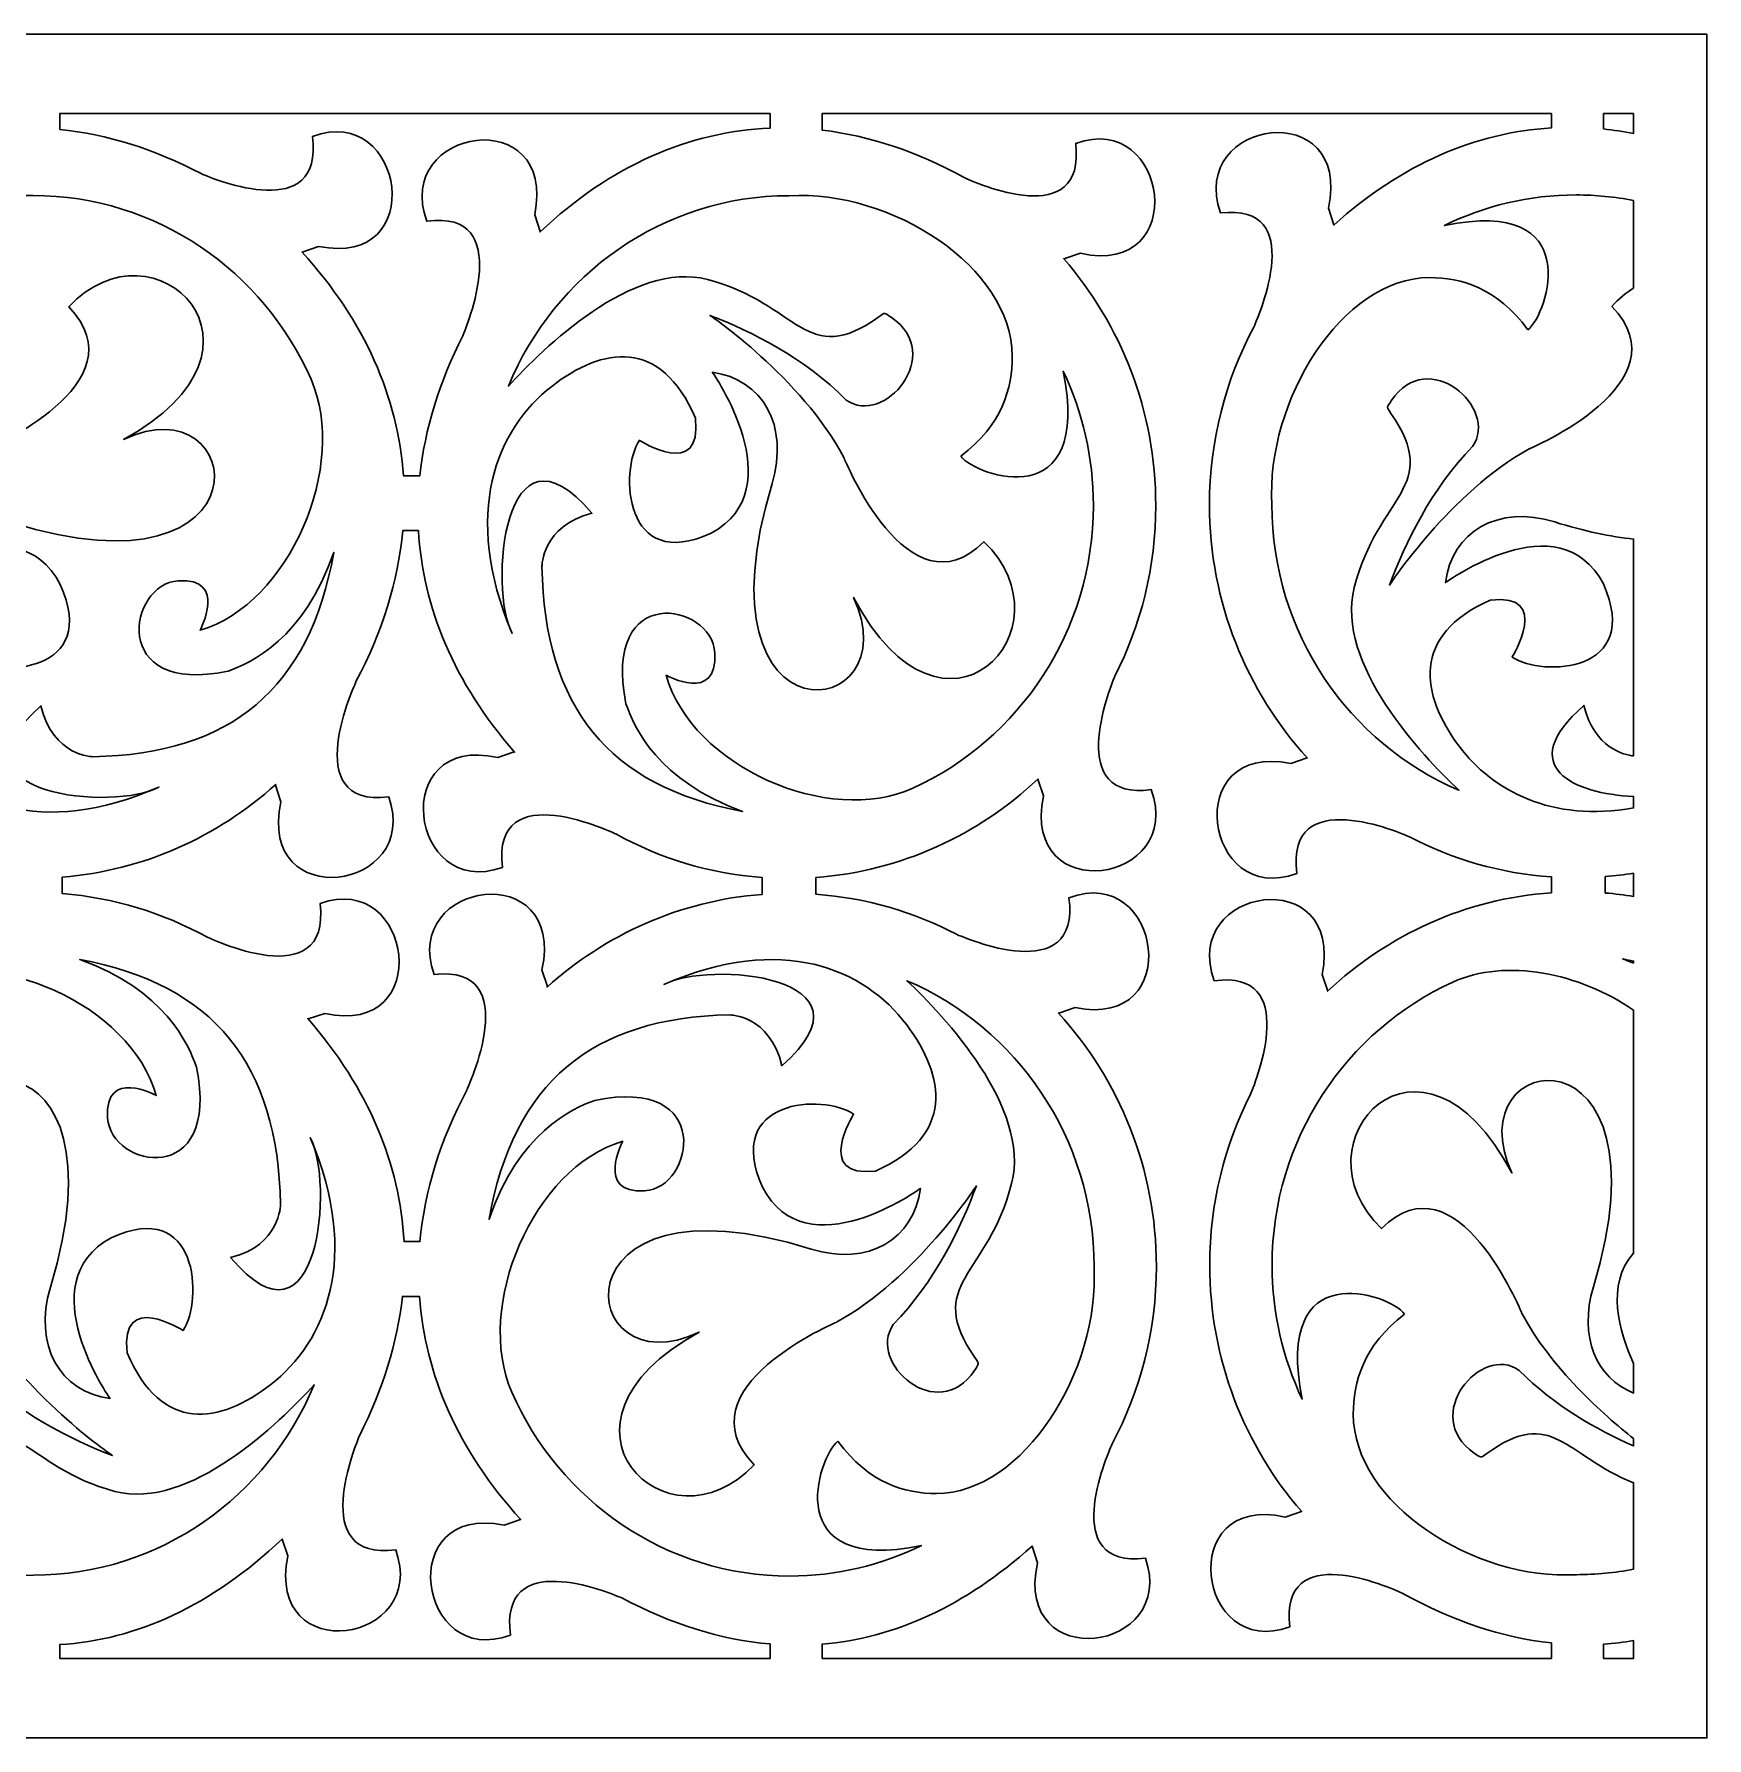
# Model space of a CAD drawing. Header units: centimetres. Extents: x -27 to -15.8, y -9 to -2.4.
# Drawn here: x -22.27 to -15.84, y -9 to -2.45 of the extents above; entities that cross this region are included whole.
import ezdxf

# ---------------------------------------------------------------- set-up
doc = ezdxf.new("R2010")
doc.units = ezdxf.units.CM
doc.header["$MEASUREMENT"] = 0
doc.layers.add('layer 1', color=7, linetype='Continuous')

msp = doc.modelspace()

# ---------------------------------------------------------------- linework, layer by layer
at = {"layer": 'layer 1', "color": 250, "lineweight": 30}
for points, knots in [([(-15.8358, -2.44896), (-15.8358, -2.44896), (-15.8358, -9.00022), (-15.8358, -9.00022), (-15.8358, -9.00022), (-15.8358, -9.00022), (-26.99914, -9.00022), (-26.99914, -9.00022), (-26.99914, -9.00022), (-26.99914, -9.00022), (-26.99914, -2.44896), (-26.99914, -2.44896), (-26.99914, -2.44896), (-26.99914, -2.44896), (-15.8358, -2.44896), (-15.8358, -2.44896)], [0, 0, 0, 0, 0.2, 0.2, 0.2, 0.2, 0.4, 0.4, 0.4, 0.4, 0.6, 0.6, 0.6, 0.6, 1, 1, 1, 1]), ([(-19.23759, -8.69461), (-19.23759, -8.69461), (-16.43364, -8.69461), (-16.43364, -8.69461), (-16.43364, -8.69461), (-16.43364, -8.69461), (-16.43364, -8.63482), (-16.43364, -8.63482), (-16.43364, -8.63482), (-16.62401, -8.6146), (-16.81622, -8.54945), (-17.00804, -8.44333), (-17.00804, -8.44333), (-17.05574, -8.42117), (-17.47957, -8.23331), (-17.43959, -8.57355), (-17.43959, -8.57355), (-17.79692, -8.70286), (-17.88305, -8.05654), (-17.4576, -8.15104), (-17.4576, -8.15104), (-17.4576, -8.15104), (-17.39446, -8.1299), (-17.39446, -8.1299), (-17.39446, -8.1299), (-17.39446, -8.1299), (-17.39392, -8.13023), (-17.39392, -8.13023), (-17.39392, -8.13023), (-17.61372, -7.87708), (-17.74744, -7.54487), (-17.74744, -7.18183), (-17.74744, -7.18183), (-17.74742, -6.94517), (-17.69064, -6.72169), (-17.59019, -6.52458), (-17.59019, -6.52458), (-17.56659, -6.46794), (-17.40024, -6.04426), (-17.73031, -6.08892), (-17.73031, -6.08892), (-17.86206, -5.727), (-17.22822, -5.63078), (-17.31542, -6.06499), (-17.31542, -6.06499), (-17.31542, -6.06499), (-17.29382, -6.12895), (-17.29382, -6.12895), (-17.29382, -6.12895), (-17.29382, -6.12895), (-17.29407, -6.1294), (-17.29407, -6.1294), (-17.29407, -6.1294), (-17.06448, -5.91309), (-16.76442, -5.77323), (-16.43369, -5.75042), (-16.43369, -5.75042), (-16.43369, -5.75042), (-16.43369, -5.68975), (-16.43369, -5.68975), (-16.43369, -5.68975), (-16.62907, -5.67641), (-16.8137, -5.62218), (-16.97949, -5.53552), (-16.97949, -5.53552), (-17.00739, -5.52308), (-17.45794, -5.32729), (-17.41235, -5.67606), (-17.41235, -5.67606), (-17.76793, -5.81015), (-17.86252, -5.16505), (-17.4359, -5.25378), (-17.4359, -5.25378), (-17.4359, -5.25378), (-17.37298, -5.23183), (-17.37298, -5.23183), (-17.37298, -5.23183), (-17.37298, -5.23183), (-17.37183, -5.23251), (-17.37183, -5.23251), (-17.37183, -5.23251), (-17.60529, -4.97634), (-17.74841, -4.63378), (-17.74841, -4.25827), (-17.74841, -4.25827), (-17.74841, -4.01163), (-17.68664, -3.77913), (-17.57819, -3.57604), (-17.57819, -3.57604), (-17.5564, -3.52749), (-17.37183, -3.09616), (-17.70615, -3.13685), (-17.70615, -3.13685), (-17.83319, -2.77317), (-17.19814, -2.68551), (-17.29098, -3.11851), (-17.29098, -3.11851), (-17.29098, -3.11851), (-17.27022, -3.18275), (-17.27022, -3.18275), (-17.27022, -3.18275), (-17.27022, -3.18275), (-17.27054, -3.1833), (-17.27054, -3.1833), (-17.27054, -3.1833), (-17.00919, -2.94827), (-16.72435, -2.82692), (-16.43364, -2.80959), (-16.43364, -2.80959), (-16.43364, -2.80959), (-16.43364, -2.75457), (-16.43364, -2.75457), (-16.43364, -2.75457), (-16.43364, -2.75457), (-19.23759, -2.75457), (-19.23759, -2.75457), (-19.23759, -2.75457), (-19.23759, -2.75457), (-19.23759, -2.8183), (-19.23759, -2.8183), (-19.23759, -2.8183), (-19.05515, -2.83999), (-18.87241, -2.90111), (-18.69439, -2.99958), (-18.69439, -2.99958), (-18.64669, -3.02175), (-18.22287, -3.2096), (-18.26284, -2.86935), (-18.26284, -2.86935), (-17.90551, -2.74006), (-17.81939, -3.38638), (-18.24484, -3.29188), (-18.24484, -3.29188), (-18.24484, -3.29188), (-18.30796, -3.31302), (-18.30796, -3.31302), (-18.30796, -3.31302), (-18.30796, -3.31302), (-18.3085, -3.31269), (-18.3085, -3.31269), (-18.3085, -3.31269), (-18.0887, -3.56584), (-17.95499, -3.89804), (-17.95499, -4.26109), (-17.95499, -4.26109), (-17.95499, -4.49775), (-18.01181, -4.72123), (-18.11223, -4.91834), (-18.11223, -4.91834), (-18.13584, -4.97499), (-18.30219, -5.39866), (-17.97213, -5.35399), (-17.97213, -5.35399), (-17.84037, -5.71592), (-18.47423, -5.81213), (-18.387, -5.37793), (-18.387, -5.37793), (-18.387, -5.37793), (-18.40861, -5.31396), (-18.40861, -5.31396), (-18.40861, -5.31396), (-18.40861, -5.31396), (-18.40836, -5.31351), (-18.40836, -5.31351), (-18.40836, -5.31351), (-18.63627, -5.52825), (-18.93363, -5.66765), (-19.2615, -5.692), (-19.2615, -5.692), (-19.2615, -5.692), (-19.26152, -5.75627), (-19.26152, -5.75627), (-19.26152, -5.75627), (-19.06828, -5.7703), (-18.88567, -5.8243), (-18.7215, -5.91009), (-18.7215, -5.91009), (-18.69361, -5.92255), (-18.24307, -6.11833), (-18.28866, -5.76955), (-18.28866, -5.76955), (-17.93306, -5.63547), (-17.83847, -6.28055), (-18.26509, -6.19184), (-18.26509, -6.19184), (-18.26509, -6.19184), (-18.32803, -6.21379), (-18.32803, -6.21379), (-18.32803, -6.21379), (-18.32803, -6.21379), (-18.32918, -6.21311), (-18.32918, -6.21311), (-18.32918, -6.21311), (-18.09572, -6.46927), (-17.9526, -6.81184), (-17.9526, -7.18734), (-17.9526, -7.18734), (-17.9526, -7.43398), (-18.01436, -7.66649), (-18.12281, -7.86957), (-18.12281, -7.86957), (-18.14458, -7.91813), (-18.32918, -8.34946), (-17.99486, -8.30877), (-17.99486, -8.30877), (-17.8678, -8.67245), (-18.50287, -8.76009), (-18.41002, -8.32711), (-18.41002, -8.32711), (-18.41002, -8.32711), (-18.43078, -8.26286), (-18.43078, -8.26286), (-18.43078, -8.26286), (-18.43078, -8.26286), (-18.43045, -8.26231), (-18.43045, -8.26231), (-18.43045, -8.26231), (-18.68921, -8.49501), (-18.96055, -8.61675), (-19.23759, -8.63955), (-19.23759, -8.63955), (-19.23759, -8.63955), (-19.23759, -8.69461), (-19.23759, -8.69461)], [0, 0, 0, 0, 0.0175439, 0.0175439, 0.0175439, 0.0175439, 0.0350877, 0.0350877, 0.0350877, 0.0350877, 0.0526316, 0.0526316, 0.0526316, 0.0526316, 0.0701754, 0.0701754, 0.0701754, 0.0701754, 0.0877193, 0.0877193, 0.0877193, 0.0877193, 0.1052632, 0.1052632, 0.1052632, 0.1052632, 0.122807, 0.122807, 0.122807, 0.122807, 0.1403509, 0.1403509, 0.1403509, 0.1403509, 0.1578947, 0.1578947, 0.1578947, 0.1578947, 0.1754386, 0.1754386, 0.1754386, 0.1754386, 0.1929825, 0.1929825, 0.1929825, 0.1929825, 0.2105263, 0.2105263, 0.2105263, 0.2105263, 0.2280702, 0.2280702, 0.2280702, 0.2280702, 0.245614, 0.245614, 0.245614, 0.245614, 0.2631579, 0.2631579, 0.2631579, 0.2631579, 0.2807018, 0.2807018, 0.2807018, 0.2807018, 0.2982456, 0.2982456, 0.2982456, 0.2982456, 0.3157895, 0.3157895, 0.3157895, 0.3157895, 0.3333333, 0.3333333, 0.3333333, 0.3333333, 0.3508772, 0.3508772, 0.3508772, 0.3508772, 0.3684211, 0.3684211, 0.3684211, 0.3684211, 0.3859649, 0.3859649, 0.3859649, 0.3859649, 0.4035088, 0.4035088, 0.4035088, 0.4035088, 0.4210526, 0.4210526, 0.4210526, 0.4210526, 0.4385965, 0.4385965, 0.4385965, 0.4385965, 0.4561404, 0.4561404, 0.4561404, 0.4561404, 0.4736842, 0.4736842, 0.4736842, 0.4736842, 0.4912281, 0.4912281, 0.4912281, 0.4912281, 0.5087719, 0.5087719, 0.5087719, 0.5087719, 0.5263158, 0.5263158, 0.5263158, 0.5263158, 0.5438596, 0.5438596, 0.5438596, 0.5438596, 0.5614035, 0.5614035, 0.5614035, 0.5614035, 0.5789474, 0.5789474, 0.5789474, 0.5789474, 0.5964912, 0.5964912, 0.5964912, 0.5964912, 0.6140351, 0.6140351, 0.6140351, 0.6140351, 0.6315789, 0.6315789, 0.6315789, 0.6315789, 0.6491228, 0.6491228, 0.6491228, 0.6491228, 0.6666667, 0.6666667, 0.6666667, 0.6666667, 0.6842105, 0.6842105, 0.6842105, 0.6842105, 0.7017544, 0.7017544, 0.7017544, 0.7017544, 0.7192982, 0.7192982, 0.7192982, 0.7192982, 0.7368421, 0.7368421, 0.7368421, 0.7368421, 0.754386, 0.754386, 0.754386, 0.754386, 0.7719298, 0.7719298, 0.7719298, 0.7719298, 0.7894737, 0.7894737, 0.7894737, 0.7894737, 0.8070175, 0.8070175, 0.8070175, 0.8070175, 0.8245614, 0.8245614, 0.8245614, 0.8245614, 0.8421053, 0.8421053, 0.8421053, 0.8421053, 0.8596491, 0.8596491, 0.8596491, 0.8596491, 0.877193, 0.877193, 0.877193, 0.877193, 0.8947368, 0.8947368, 0.8947368, 0.8947368, 0.9122807, 0.9122807, 0.9122807, 0.9122807, 0.9298246, 0.9298246, 0.9298246, 0.9298246, 0.9473684, 0.9473684, 0.9473684, 0.9473684, 0.9649123, 0.9649123, 0.9649123, 0.9649123, 1, 1, 1, 1]), ([(-19.43803, -2.75457), (-19.43803, -2.75457), (-22.16891, -2.75457), (-22.16891, -2.75457), (-22.16891, -2.75457), (-22.16891, -2.75457), (-22.16891, -2.81569), (-22.16891, -2.81569), (-22.16891, -2.81569), (-21.98714, -2.83378), (-21.80465, -2.89115), (-21.62566, -2.98563), (-21.62566, -2.98563), (-21.57, -3.00963), (-21.1537, -3.17895), (-21.1976, -2.84303), (-21.1976, -2.84303), (-20.84198, -2.70891), (-20.74744, -3.35403), (-21.17407, -3.26526), (-21.17407, -3.26526), (-21.17407, -3.26526), (-21.23693, -3.28726), (-21.23693, -3.28726), (-21.23693, -3.28726), (-21.23693, -3.28726), (-21.23737, -3.287), (-21.23737, -3.287), (-21.23737, -3.287), (-20.99514, -3.55329), (-20.86848, -3.84696), (-20.84756, -4.14727), (-20.84756, -4.14727), (-20.84756, -4.14727), (-20.78444, -4.14727), (-20.78444, -4.14727), (-20.78444, -4.14727), (-20.76539, -3.96766), (-20.70964, -3.78713), (-20.61972, -3.60889), (-20.61972, -3.60889), (-20.60748, -3.58049), (-20.4151, -3.12196), (-20.7578, -3.16836), (-20.7578, -3.16836), (-20.88954, -2.80645), (-20.2557, -2.7102), (-20.34288, -3.14439), (-20.34288, -3.14439), (-20.34288, -3.14439), (-20.3213, -3.20842), (-20.3213, -3.20842), (-20.3213, -3.20842), (-20.3213, -3.20842), (-20.32197, -3.2096), (-20.32197, -3.2096), (-20.32197, -3.2096), (-20.05003, -2.95288), (-19.74714, -2.8234), (-19.43803, -2.81053), (-19.43803, -2.81053), (-19.43803, -2.81053), (-19.43803, -2.75457), (-19.43803, -2.75457)], [0, 0, 0, 0, 0.0588235, 0.0588235, 0.0588235, 0.0588235, 0.1176471, 0.1176471, 0.1176471, 0.1176471, 0.1764706, 0.1764706, 0.1764706, 0.1764706, 0.2352941, 0.2352941, 0.2352941, 0.2352941, 0.2941176, 0.2941176, 0.2941176, 0.2941176, 0.3529412, 0.3529412, 0.3529412, 0.3529412, 0.4117647, 0.4117647, 0.4117647, 0.4117647, 0.4705882, 0.4705882, 0.4705882, 0.4705882, 0.5294118, 0.5294118, 0.5294118, 0.5294118, 0.5882353, 0.5882353, 0.5882353, 0.5882353, 0.6470588, 0.6470588, 0.6470588, 0.6470588, 0.7058824, 0.7058824, 0.7058824, 0.7058824, 0.7647059, 0.7647059, 0.7647059, 0.7647059, 0.8235294, 0.8235294, 0.8235294, 0.8235294, 0.8823529, 0.8823529, 0.8823529, 0.8823529, 1, 1, 1, 1]), ([(-16.11759, -2.75457), (-16.11759, -2.75457), (-16.23318, -2.75457), (-16.23318, -2.75457), (-16.23318, -2.75457), (-16.23318, -2.75457), (-16.23318, -2.81392), (-16.23318, -2.81392), (-16.23318, -2.81392), (-16.19467, -2.81784), (-16.15613, -2.82354), (-16.11759, -2.83097), (-16.11759, -2.83097), (-16.11759, -2.83097), (-16.11759, -2.75457), (-16.11759, -2.75457)], [0, 0, 0, 0, 0.2, 0.2, 0.2, 0.2, 0.4, 0.4, 0.4, 0.4, 0.6, 0.6, 0.6, 0.6, 1, 1, 1, 1]), ([(-22.45679, -3.58821), (-22.37815, -3.52502), (-22.23309, -3.07447), (-22.77785, -3.18731), (-22.77785, -3.18731), (-22.62449, -3.11189), (-22.45269, -3.06963), (-22.27145, -3.06963), (-22.27145, -3.06963), (-21.79619, -3.06963), (-21.38563, -3.36062), (-21.20282, -3.77643), (-21.20282, -3.77643), (-21.05822, -4.10564), (-21.28453, -4.64004), (-21.62949, -4.74143), (-21.62949, -4.74143), (-21.62949, -4.74143), (-21.52204, -4.53892), (-21.71362, -4.55086), (-21.71362, -4.55086), (-21.90517, -4.56279), (-21.98147, -4.99471), (-21.52202, -4.89866), (-21.52202, -4.89866), (-21.4343, -4.86731), (-21.23038, -4.77487), (-21.11527, -4.44201), (-21.11527, -4.44201), (-21.20823, -4.96632), (-21.51147, -5.21821), (-22.04067, -5.22739), (-22.04067, -5.22739), (-22.04067, -5.22739), (-22.19487, -5.22737), (-22.24159, -5.03205), (-22.24159, -5.03205), (-22.63809, -5.38046), (-21.95258, -5.43655), (-21.78801, -5.34416), (-21.78801, -5.34416), (-22.24142, -5.54291), (-22.55927, -5.40481), (-22.72114, -5.18912), (-22.72114, -5.18912), (-22.87004, -4.99069), (-22.90687, -4.76293), (-22.60135, -4.62711), (-22.60135, -4.62711), (-22.36304, -4.59853), (-22.51727, -4.84625), (-22.51727, -4.84625), (-22.51727, -4.84625), (-22.40051, -4.92491), (-22.01425, -4.90585), (-22.16682, -4.56517), (-22.16682, -4.56517), (-22.33505, -4.24121), (-22.77422, -4.56039), (-22.77422, -4.56039), (-22.77422, -4.56039), (-22.7485, -4.3646), (-22.57354, -4.25912), (-22.35373, -4.32697), (-22.35373, -4.32697), (-21.3438, -4.64381), (-21.44645, -3.77982), (-21.92385, -4.00777), (-21.92385, -4.00777), (-21.27484, -3.65453), (-21.80714, -3.14304), (-22.13411, -3.49803), (-22.13411, -3.49803), (-21.84911, -3.79341), (-22.45185, -4.04589), (-22.45185, -4.04589), (-22.45185, -4.04589), (-22.75556, -4.21263), (-22.9892, -4.56993), (-22.9892, -4.56993), (-22.9892, -4.56993), (-22.92867, -4.40755), (-22.82909, -4.201), (-22.66948, -4.03666), (-22.66948, -4.03666), (-22.56702, -3.89014), (-22.8412, -3.64756), (-22.98207, -3.86072), (-22.98207, -3.86072), (-23.00035, -3.88837), (-23.00143, -3.8837), (-22.98353, -3.90967), (-22.98353, -3.90967), (-22.78621, -4.19465), (-23.03344, -4.22124), (-23.12467, -4.57947), (-23.12467, -4.57947), (-23.19891, -4.87087), (-22.86326, -5.22533), (-22.72211, -5.3588), (-22.72211, -5.3588), (-23.14387, -5.17857), (-23.44139, -4.7537), (-23.44139, -4.26033), (-23.44139, -4.26033), (-23.46421, -3.86154), (-23.17176, -3.3879), (-22.83533, -3.38721), (-22.83533, -3.38721), (-22.71369, -3.38697), (-22.57714, -3.42573), (-22.45679, -3.58821)], [0, 0, 0, 0, 0.0344828, 0.0344828, 0.0344828, 0.0344828, 0.0689655, 0.0689655, 0.0689655, 0.0689655, 0.1034483, 0.1034483, 0.1034483, 0.1034483, 0.137931, 0.137931, 0.137931, 0.137931, 0.1724138, 0.1724138, 0.1724138, 0.1724138, 0.2068966, 0.2068966, 0.2068966, 0.2068966, 0.2413793, 0.2413793, 0.2413793, 0.2413793, 0.2758621, 0.2758621, 0.2758621, 0.2758621, 0.3103448, 0.3103448, 0.3103448, 0.3103448, 0.3448276, 0.3448276, 0.3448276, 0.3448276, 0.3793103, 0.3793103, 0.3793103, 0.3793103, 0.4137931, 0.4137931, 0.4137931, 0.4137931, 0.4482759, 0.4482759, 0.4482759, 0.4482759, 0.4827586, 0.4827586, 0.4827586, 0.4827586, 0.5172414, 0.5172414, 0.5172414, 0.5172414, 0.5517241, 0.5517241, 0.5517241, 0.5517241, 0.5862069, 0.5862069, 0.5862069, 0.5862069, 0.6206897, 0.6206897, 0.6206897, 0.6206897, 0.6551724, 0.6551724, 0.6551724, 0.6551724, 0.6896552, 0.6896552, 0.6896552, 0.6896552, 0.7241379, 0.7241379, 0.7241379, 0.7241379, 0.7586207, 0.7586207, 0.7586207, 0.7586207, 0.7931034, 0.7931034, 0.7931034, 0.7931034, 0.8275862, 0.8275862, 0.8275862, 0.8275862, 0.862069, 0.862069, 0.862069, 0.862069, 0.8965517, 0.8965517, 0.8965517, 0.8965517, 0.9310345, 0.9310345, 0.9310345, 0.9310345, 1, 1, 1, 1]), ([(-18.70434, -4.07245), (-18.64223, -4.15248), (-18.19955, -4.30013), (-18.3104, -3.74569), (-18.3104, -3.74569), (-18.23631, -3.90179), (-18.19478, -4.07663), (-18.19478, -4.26109), (-18.19478, -4.26109), (-18.19478, -4.74476), (-18.48068, -5.16263), (-18.88927, -5.34868), (-18.88927, -5.34868), (-19.21274, -5.49584), (-19.73783, -5.26551), (-19.83744, -4.91443), (-19.83744, -4.91443), (-19.83744, -4.91443), (-19.63846, -5.02379), (-19.65019, -4.82882), (-19.65019, -4.82882), (-19.66192, -4.63385), (-20.0863, -4.55621), (-19.99192, -5.02382), (-19.99192, -5.02382), (-19.96113, -5.11309), (-19.87029, -5.32063), (-19.54325, -5.43777), (-19.54325, -5.43777), (-20.05841, -5.34316), (-20.30591, -5.03456), (-20.31492, -4.49596), (-20.31492, -4.49596), (-20.31492, -4.49596), (-20.3149, -4.33903), (-20.123, -4.29146), (-20.123, -4.29146), (-20.46532, -3.88795), (-20.52045, -4.58562), (-20.42967, -4.7531), (-20.42967, -4.7531), (-20.62495, -4.29165), (-20.48924, -3.96815), (-20.27732, -3.80341), (-20.27732, -3.80341), (-20.08236, -3.65188), (-19.85857, -3.61439), (-19.7251, -3.92532), (-19.7251, -3.92532), (-19.69702, -4.16787), (-19.94045, -4.01091), (-19.94045, -4.01091), (-19.94045, -4.01091), (-20.01772, -4.12973), (-19.999, -4.52284), (-19.66424, -4.36757), (-19.66424, -4.36757), (-19.34593, -4.19636), (-19.65954, -3.74939), (-19.65954, -3.74939), (-19.65954, -3.74939), (-19.4672, -3.77557), (-19.36354, -3.95362), (-19.4302, -4.17735), (-19.4302, -4.17735), (-19.74153, -5.20519), (-18.8926, -5.10073), (-19.11656, -4.61485), (-19.11656, -4.61485), (-18.76948, -5.27537), (-18.26691, -4.73365), (-18.61572, -4.40085), (-18.61572, -4.40085), (-18.90595, -4.69091), (-19.15403, -4.07748), (-19.15403, -4.07748), (-19.15403, -4.07748), (-19.31786, -3.76839), (-19.66893, -3.53059), (-19.66893, -3.53059), (-19.66893, -3.53059), (-19.50939, -3.59221), (-19.30642, -3.69354), (-19.14495, -3.856), (-19.14495, -3.856), (-19.00099, -3.96026), (-18.76265, -3.68123), (-18.97208, -3.53786), (-18.97208, -3.53786), (-18.99926, -3.51924), (-18.99467, -3.51816), (-19.02018, -3.53638), (-19.02018, -3.53638), (-19.3002, -3.73719), (-19.32632, -3.48558), (-19.6783, -3.39272), (-19.6783, -3.39272), (-19.96462, -3.31716), (-20.3129, -3.65877), (-20.44406, -3.80243), (-20.44406, -3.80243), (-20.26697, -3.37318), (-19.8495, -3.07039), (-19.36472, -3.07039), (-19.36472, -3.07039), (-18.97288, -3.04715), (-18.50751, -3.34481), (-18.50684, -3.6872), (-18.50684, -3.6872), (-18.50659, -3.811), (-18.54468, -3.94998), (-18.70434, -4.07245)], [0, 0, 0, 0, 0.0344828, 0.0344828, 0.0344828, 0.0344828, 0.0689655, 0.0689655, 0.0689655, 0.0689655, 0.1034483, 0.1034483, 0.1034483, 0.1034483, 0.137931, 0.137931, 0.137931, 0.137931, 0.1724138, 0.1724138, 0.1724138, 0.1724138, 0.2068966, 0.2068966, 0.2068966, 0.2068966, 0.2413793, 0.2413793, 0.2413793, 0.2413793, 0.2758621, 0.2758621, 0.2758621, 0.2758621, 0.3103448, 0.3103448, 0.3103448, 0.3103448, 0.3448276, 0.3448276, 0.3448276, 0.3448276, 0.3793103, 0.3793103, 0.3793103, 0.3793103, 0.4137931, 0.4137931, 0.4137931, 0.4137931, 0.4482759, 0.4482759, 0.4482759, 0.4482759, 0.4827586, 0.4827586, 0.4827586, 0.4827586, 0.5172414, 0.5172414, 0.5172414, 0.5172414, 0.5517241, 0.5517241, 0.5517241, 0.5517241, 0.5862069, 0.5862069, 0.5862069, 0.5862069, 0.6206897, 0.6206897, 0.6206897, 0.6206897, 0.6551724, 0.6551724, 0.6551724, 0.6551724, 0.6896552, 0.6896552, 0.6896552, 0.6896552, 0.7241379, 0.7241379, 0.7241379, 0.7241379, 0.7586207, 0.7586207, 0.7586207, 0.7586207, 0.7931034, 0.7931034, 0.7931034, 0.7931034, 0.8275862, 0.8275862, 0.8275862, 0.8275862, 0.862069, 0.862069, 0.862069, 0.862069, 0.8965517, 0.8965517, 0.8965517, 0.8965517, 0.9310345, 0.9310345, 0.9310345, 0.9310345, 1, 1, 1, 1]), ([(-16.52403, -3.58617), (-16.44537, -3.52296), (-16.30031, -3.07241), (-16.84509, -3.18523), (-16.84509, -3.18523), (-16.69171, -3.10983), (-16.51992, -3.06756), (-16.33869, -3.06756), (-16.33869, -3.06756), (-16.26313, -3.06756), (-16.18922, -3.07495), (-16.11759, -3.08899), (-16.11759, -3.08899), (-16.11759, -3.08899), (-16.11759, -3.42571), (-16.11759, -3.42571), (-16.11759, -3.42571), (-16.14637, -3.44373), (-16.17455, -3.46689), (-16.20134, -3.49598), (-16.20134, -3.49598), (-15.91633, -3.79136), (-16.51907, -4.04383), (-16.51907, -4.04383), (-16.51907, -4.04383), (-16.8228, -4.21059), (-17.05642, -4.56787), (-17.05642, -4.56787), (-17.05642, -4.56787), (-16.9959, -4.40551), (-16.89631, -4.19892), (-16.73671, -4.0346), (-16.73671, -4.0346), (-16.63425, -3.88808), (-16.90843, -3.6455), (-17.0493, -3.85867), (-17.0493, -3.85867), (-17.06758, -3.88631), (-17.06865, -3.88163), (-17.05076, -3.90762), (-17.05076, -3.90762), (-16.85344, -4.1926), (-17.10066, -4.21918), (-17.1919, -4.57741), (-17.1919, -4.57741), (-17.26613, -4.86881), (-16.93048, -5.22328), (-16.78934, -5.35675), (-16.78934, -5.35675), (-17.21109, -5.17651), (-17.50862, -4.75165), (-17.50862, -4.25827), (-17.50862, -4.25827), (-17.53146, -3.85946), (-17.23898, -3.38585), (-16.90257, -3.38516), (-16.90257, -3.38516), (-16.78092, -3.38491), (-16.64436, -3.42368), (-16.52403, -3.58617)], [0, 0, 0, 0, 0.0625, 0.0625, 0.0625, 0.0625, 0.125, 0.125, 0.125, 0.125, 0.1875, 0.1875, 0.1875, 0.1875, 0.25, 0.25, 0.25, 0.25, 0.3125, 0.3125, 0.3125, 0.3125, 0.375, 0.375, 0.375, 0.375, 0.4375, 0.4375, 0.4375, 0.4375, 0.5, 0.5, 0.5, 0.5, 0.5625, 0.5625, 0.5625, 0.5625, 0.625, 0.625, 0.625, 0.625, 0.6875, 0.6875, 0.6875, 0.6875, 0.75, 0.75, 0.75, 0.75, 0.8125, 0.8125, 0.8125, 0.8125, 0.875, 0.875, 0.875, 0.875, 1, 1, 1, 1]), ([(-16.11759, -5.22463), (-16.15207, -5.22084), (-16.26916, -5.19578), (-16.30884, -5.02999), (-16.30884, -5.02999), (-16.57969, -5.26801), (-16.3456, -5.36957), (-16.11759, -5.3806), (-16.11759, -5.3806), (-16.11759, -5.3806), (-16.11759, -5.42421), (-16.11759, -5.42421), (-16.11759, -5.42421), (-16.43277, -5.48073), (-16.6598, -5.35837), (-16.78836, -5.18704), (-16.78836, -5.18704), (-16.93727, -4.98863), (-16.97409, -4.76087), (-16.66858, -4.62504), (-16.66858, -4.62504), (-16.43026, -4.59645), (-16.58449, -4.84421), (-16.58449, -4.84421), (-16.58449, -4.84421), (-16.46774, -4.92285), (-16.08148, -4.90381), (-16.23406, -4.56309), (-16.23406, -4.56309), (-16.40229, -4.23913), (-16.84144, -4.55831), (-16.84144, -4.55831), (-16.84144, -4.55831), (-16.81573, -4.36256), (-16.64078, -4.25707), (-16.42096, -4.32492), (-16.42096, -4.32492), (-16.30564, -4.36109), (-16.20499, -4.38173), (-16.11759, -4.3905), (-16.11759, -4.3905), (-16.11759, -4.3905), (-16.11759, -5.22463), (-16.11759, -5.22463)], [0, 0, 0, 0, 0.0833333, 0.0833333, 0.0833333, 0.0833333, 0.1666667, 0.1666667, 0.1666667, 0.1666667, 0.25, 0.25, 0.25, 0.25, 0.3333333, 0.3333333, 0.3333333, 0.3333333, 0.4166667, 0.4166667, 0.4166667, 0.4166667, 0.5, 0.5, 0.5, 0.5, 0.5833333, 0.5833333, 0.5833333, 0.5833333, 0.6666667, 0.6666667, 0.6666667, 0.6666667, 0.75, 0.75, 0.75, 0.75, 0.8333333, 0.8333333, 0.8333333, 0.8333333, 1, 1, 1, 1]), ([(-19.46876, -5.7567), (-19.46876, -5.7567), (-19.46876, -5.69195), (-19.46876, -5.69195), (-19.46876, -5.69195), (-19.67095, -5.67679), (-19.86148, -5.6179), (-20.03129, -5.52453), (-20.03129, -5.52453), (-20.03129, -5.52453), (-20.03107, -5.5249), (-20.03107, -5.5249), (-20.03107, -5.5249), (-20.03107, -5.5249), (-20.50942, -5.29251), (-20.46707, -5.65295), (-20.46707, -5.65295), (-20.82437, -5.78229), (-20.91053, -5.13597), (-20.48506, -5.23045), (-20.48506, -5.23045), (-20.48506, -5.23045), (-20.42194, -5.20932), (-20.42194, -5.20932), (-20.42194, -5.20932), (-20.42194, -5.20932), (-20.41992, -5.21057), (-20.41992, -5.21057), (-20.41992, -5.21057), (-20.65359, -4.94195), (-20.7731, -4.65295), (-20.78975, -4.35803), (-20.78975, -4.35803), (-20.78975, -4.35803), (-20.85004, -4.35803), (-20.85004, -4.35803), (-20.85004, -4.35803), (-20.86798, -4.55268), (-20.92883, -4.7481), (-21.03001, -4.93872), (-21.03001, -4.93872), (-21.03001, -4.93872), (-21.02967, -4.9385), (-21.02967, -4.9385), (-21.02967, -4.9385), (-21.02967, -4.9385), (-21.258, -5.42534), (-20.90385, -5.38223), (-20.90385, -5.38223), (-20.77676, -5.74589), (-21.41181, -5.83355), (-21.31897, -5.40055), (-21.31897, -5.40055), (-21.31897, -5.40055), (-21.33973, -5.3363), (-21.33973, -5.3363), (-21.33973, -5.3363), (-21.33973, -5.3363), (-21.33851, -5.33424), (-21.33851, -5.33424), (-21.33851, -5.33424), (-21.56108, -5.53479), (-21.84598, -5.66519), (-22.15921, -5.69052), (-22.15921, -5.69052), (-22.15921, -5.69052), (-22.15921, -5.75358), (-22.15921, -5.75358), (-22.15921, -5.75358), (-21.95972, -5.76958), (-21.77169, -5.82818), (-21.60392, -5.92043), (-21.60392, -5.92043), (-21.60392, -5.92043), (-21.60414, -5.92007), (-21.60414, -5.92007), (-21.60414, -5.92007), (-21.60414, -5.92007), (-21.12577, -6.15245), (-21.16814, -5.79204), (-21.16814, -5.79204), (-20.81082, -5.66268), (-20.72468, -6.309), (-21.15014, -6.21452), (-21.15014, -6.21452), (-21.15014, -6.21452), (-21.21327, -6.23563), (-21.21327, -6.23563), (-21.21327, -6.23563), (-21.21327, -6.23563), (-21.21529, -6.23441), (-21.21529, -6.23441), (-21.21529, -6.23441), (-20.98031, -6.50453), (-20.86073, -6.79528), (-20.84514, -7.0919), (-20.84514, -7.0919), (-20.84514, -7.0919), (-20.78394, -7.0919), (-20.78394, -7.0919), (-20.78394, -7.0919), (-20.76628, -6.8965), (-20.70533, -6.70032), (-20.60375, -6.50897), (-20.60375, -6.50897), (-20.60375, -6.50897), (-20.60412, -6.50917), (-20.60412, -6.50917), (-20.60412, -6.50917), (-20.60412, -6.50917), (-20.37579, -6.02234), (-20.72991, -6.06545), (-20.72991, -6.06545), (-20.857, -5.70179), (-20.22195, -5.61412), (-20.31479, -6.04713), (-20.31479, -6.04713), (-20.31479, -6.04713), (-20.29403, -6.1114), (-20.29403, -6.1114), (-20.29403, -6.1114), (-20.29403, -6.1114), (-20.29526, -6.11343), (-20.29526, -6.11343), (-20.29526, -6.11343), (-20.07131, -5.91164), (-19.78428, -5.78088), (-19.46876, -5.7567)], [0, 0, 0, 0, 0.030303, 0.030303, 0.030303, 0.030303, 0.0606061, 0.0606061, 0.0606061, 0.0606061, 0.0909091, 0.0909091, 0.0909091, 0.0909091, 0.1212121, 0.1212121, 0.1212121, 0.1212121, 0.1515152, 0.1515152, 0.1515152, 0.1515152, 0.1818182, 0.1818182, 0.1818182, 0.1818182, 0.2121212, 0.2121212, 0.2121212, 0.2121212, 0.2424242, 0.2424242, 0.2424242, 0.2424242, 0.2727273, 0.2727273, 0.2727273, 0.2727273, 0.3030303, 0.3030303, 0.3030303, 0.3030303, 0.3333333, 0.3333333, 0.3333333, 0.3333333, 0.3636364, 0.3636364, 0.3636364, 0.3636364, 0.3939394, 0.3939394, 0.3939394, 0.3939394, 0.4242424, 0.4242424, 0.4242424, 0.4242424, 0.4545455, 0.4545455, 0.4545455, 0.4545455, 0.4848485, 0.4848485, 0.4848485, 0.4848485, 0.5151515, 0.5151515, 0.5151515, 0.5151515, 0.5454545, 0.5454545, 0.5454545, 0.5454545, 0.5757576, 0.5757576, 0.5757576, 0.5757576, 0.6060606, 0.6060606, 0.6060606, 0.6060606, 0.6363636, 0.6363636, 0.6363636, 0.6363636, 0.6666667, 0.6666667, 0.6666667, 0.6666667, 0.6969697, 0.6969697, 0.6969697, 0.6969697, 0.7272727, 0.7272727, 0.7272727, 0.7272727, 0.7575758, 0.7575758, 0.7575758, 0.7575758, 0.7878788, 0.7878788, 0.7878788, 0.7878788, 0.8181818, 0.8181818, 0.8181818, 0.8181818, 0.8484848, 0.8484848, 0.8484848, 0.8484848, 0.8787879, 0.8787879, 0.8787879, 0.8787879, 0.9090909, 0.9090909, 0.9090909, 0.9090909, 0.9393939, 0.9393939, 0.9393939, 0.9393939, 1, 1, 1, 1]), ([(-16.11759, -5.67527), (-16.15345, -5.68106), (-16.18975, -5.6855), (-16.22644, -5.68846), (-16.22644, -5.68846), (-16.22644, -5.68846), (-16.22644, -5.75152), (-16.22644, -5.75152), (-16.22644, -5.75152), (-16.18975, -5.75447), (-16.15345, -5.75885), (-16.11759, -5.76462), (-16.11759, -5.76462), (-16.11759, -5.76462), (-16.11759, -5.67527), (-16.11759, -5.67527)], [0, 0, 0, 0, 0.2, 0.2, 0.2, 0.2, 0.4, 0.4, 0.4, 0.4, 0.6, 0.6, 0.6, 0.6, 1, 1, 1, 1]), ([(-22.93089, -7.37252), (-22.99298, -7.29247), (-23.43566, -7.14484), (-23.32479, -7.69927), (-23.32479, -7.69927), (-23.39889, -7.54318), (-23.44043, -7.36835), (-23.44043, -7.18388), (-23.44043, -7.18388), (-23.44043, -6.70021), (-23.1545, -6.28236), (-22.74593, -6.0963), (-22.74593, -6.0963), (-22.42246, -5.94913), (-21.89738, -6.17947), (-21.79777, -6.53054), (-21.79777, -6.53054), (-21.79777, -6.53054), (-21.99675, -6.42119), (-21.985, -6.61614), (-21.985, -6.61614), (-21.97329, -6.81112), (-21.5489, -6.88877), (-21.64329, -6.42115), (-21.64329, -6.42115), (-21.67407, -6.33189), (-21.76491, -6.12434), (-22.09196, -6.0072), (-22.09196, -6.0072), (-21.57679, -6.10181), (-21.3293, -6.4104), (-21.32029, -6.94902), (-21.32029, -6.94902), (-21.32029, -6.94902), (-21.32031, -7.10595), (-21.5122, -7.15351), (-21.5122, -7.15351), (-21.16986, -7.55704), (-21.11475, -6.85936), (-21.20553, -6.69187), (-21.20553, -6.69187), (-21.01026, -7.15332), (-21.14596, -7.47682), (-21.35789, -7.64156), (-21.35789, -7.64156), (-21.55284, -7.79309), (-21.77664, -7.83059), (-21.9101, -7.51965), (-21.9101, -7.51965), (-21.93819, -7.2771), (-21.69476, -7.43406), (-21.69476, -7.43406), (-21.69476, -7.43406), (-21.61749, -7.31524), (-21.6362, -6.92213), (-21.97097, -7.07741), (-21.97097, -7.07741), (-22.28927, -7.24862), (-21.97565, -7.69558), (-21.97565, -7.69558), (-21.97565, -7.69558), (-22.16802, -7.6694), (-22.27166, -7.49133), (-22.20501, -7.26762), (-22.20501, -7.26762), (-21.89367, -6.23979), (-22.74261, -6.34424), (-22.51863, -6.83012), (-22.51863, -6.83012), (-22.8657, -6.1696), (-23.3683, -6.71133), (-23.01947, -7.04412), (-23.01947, -7.04412), (-22.72925, -6.75405), (-22.48117, -7.36749), (-22.48117, -7.36749), (-22.48117, -7.36749), (-22.31734, -7.6766), (-21.96627, -7.91438), (-21.96627, -7.91438), (-21.96627, -7.91438), (-22.1258, -7.85276), (-22.32879, -7.75143), (-22.49025, -7.58899), (-22.49025, -7.58899), (-22.63421, -7.4847), (-22.87256, -7.76375), (-22.66311, -7.90712), (-22.66311, -7.90712), (-22.63595, -7.92571), (-22.64054, -7.92681), (-22.61503, -7.90859), (-22.61503, -7.90859), (-22.33501, -7.70777), (-22.30888, -7.95939), (-21.95692, -8.05225), (-21.95692, -8.05225), (-21.67058, -8.12781), (-21.3223, -7.7862), (-21.19114, -7.64254), (-21.19114, -7.64254), (-21.36823, -8.07179), (-21.78571, -8.37458), (-22.27047, -8.37458), (-22.27047, -8.37458), (-22.66231, -8.39783), (-23.1277, -8.10018), (-23.12838, -7.75779), (-23.12838, -7.75779), (-23.12861, -7.63397), (-23.09053, -7.49499), (-22.93089, -7.37252)], [0, 0, 0, 0, 0.0344828, 0.0344828, 0.0344828, 0.0344828, 0.0689655, 0.0689655, 0.0689655, 0.0689655, 0.1034483, 0.1034483, 0.1034483, 0.1034483, 0.137931, 0.137931, 0.137931, 0.137931, 0.1724138, 0.1724138, 0.1724138, 0.1724138, 0.2068966, 0.2068966, 0.2068966, 0.2068966, 0.2413793, 0.2413793, 0.2413793, 0.2413793, 0.2758621, 0.2758621, 0.2758621, 0.2758621, 0.3103448, 0.3103448, 0.3103448, 0.3103448, 0.3448276, 0.3448276, 0.3448276, 0.3448276, 0.3793103, 0.3793103, 0.3793103, 0.3793103, 0.4137931, 0.4137931, 0.4137931, 0.4137931, 0.4482759, 0.4482759, 0.4482759, 0.4482759, 0.4827586, 0.4827586, 0.4827586, 0.4827586, 0.5172414, 0.5172414, 0.5172414, 0.5172414, 0.5517241, 0.5517241, 0.5517241, 0.5517241, 0.5862069, 0.5862069, 0.5862069, 0.5862069, 0.6206897, 0.6206897, 0.6206897, 0.6206897, 0.6551724, 0.6551724, 0.6551724, 0.6551724, 0.6896552, 0.6896552, 0.6896552, 0.6896552, 0.7241379, 0.7241379, 0.7241379, 0.7241379, 0.7586207, 0.7586207, 0.7586207, 0.7586207, 0.7931034, 0.7931034, 0.7931034, 0.7931034, 0.8275862, 0.8275862, 0.8275862, 0.8275862, 0.862069, 0.862069, 0.862069, 0.862069, 0.8965517, 0.8965517, 0.8965517, 0.8965517, 0.9310345, 0.9310345, 0.9310345, 0.9310345, 1, 1, 1, 1]), ([(-19.17698, -7.85945), (-19.25561, -7.92267), (-19.40068, -8.3732), (-18.85592, -8.26039), (-18.85592, -8.26039), (-19.00929, -8.33579), (-19.18109, -8.37806), (-19.36232, -8.37806), (-19.36232, -8.37806), (-19.83759, -8.37806), (-20.24815, -8.08706), (-20.43096, -7.67124), (-20.43096, -7.67124), (-20.57557, -7.34203), (-20.34925, -6.80763), (-20.00428, -6.70624), (-20.00428, -6.70624), (-20.00428, -6.70624), (-20.11174, -6.90876), (-19.92017, -6.89682), (-19.92017, -6.89682), (-19.72859, -6.88488), (-19.65229, -6.45297), (-20.11176, -6.54903), (-20.11176, -6.54903), (-20.19949, -6.58035), (-20.4034, -6.67281), (-20.51849, -7.00566), (-20.51849, -7.00566), (-20.42553, -6.48135), (-20.12232, -6.22946), (-19.5931, -6.22029), (-19.5931, -6.22029), (-19.5931, -6.22029), (-19.43891, -6.22032), (-19.39217, -6.41561), (-19.39217, -6.41561), (-18.99569, -6.0672), (-19.6812, -6.01112), (-19.84575, -6.10351), (-19.84575, -6.10351), (-19.39235, -5.90476), (-19.07449, -6.04289), (-18.91262, -6.25858), (-18.91262, -6.25858), (-18.76374, -6.45698), (-18.7269, -6.68475), (-19.03243, -6.82058), (-19.03243, -6.82058), (-19.27073, -6.84917), (-19.11652, -6.60141), (-19.11652, -6.60141), (-19.11652, -6.60141), (-19.23327, -6.52277), (-19.61953, -6.54181), (-19.46694, -6.88252), (-19.46694, -6.88252), (-19.29872, -7.20648), (-18.85955, -6.88728), (-18.85955, -6.88728), (-18.85955, -6.88728), (-18.88528, -7.08306), (-19.06023, -7.18855), (-19.28005, -7.12071), (-19.28005, -7.12071), (-20.28999, -6.80387), (-20.18733, -7.66786), (-19.70992, -7.4399), (-19.70992, -7.4399), (-20.35893, -7.79314), (-19.82665, -8.30464), (-19.49965, -7.94964), (-19.49965, -7.94964), (-19.78468, -7.65426), (-19.18193, -7.40177), (-19.18193, -7.40177), (-19.18193, -7.40177), (-18.87821, -7.23503), (-18.64457, -6.87774), (-18.64457, -6.87774), (-18.64457, -6.87774), (-18.70511, -7.04011), (-18.80467, -7.24669), (-18.96432, -7.41102), (-18.96432, -7.41102), (-19.06675, -7.55753), (-18.79258, -7.80012), (-18.65171, -7.58696), (-18.65171, -7.58696), (-18.63343, -7.55931), (-18.63235, -7.56399), (-18.65026, -7.538), (-18.65026, -7.538), (-18.84757, -7.25302), (-18.60034, -7.22643), (-18.50909, -6.8682), (-18.50909, -6.8682), (-18.43487, -6.5768), (-18.77051, -6.22234), (-18.91167, -6.08887), (-18.91167, -6.08887), (-18.48991, -6.26911), (-18.19239, -6.69396), (-18.19239, -7.18734), (-18.19239, -7.18734), (-18.16955, -7.58614), (-18.462, -8.05977), (-18.79843, -8.06046), (-18.79843, -8.06046), (-18.92009, -8.0607), (-19.05664, -8.02194), (-19.17698, -7.85945)], [0, 0, 0, 0, 0.0344828, 0.0344828, 0.0344828, 0.0344828, 0.0689655, 0.0689655, 0.0689655, 0.0689655, 0.1034483, 0.1034483, 0.1034483, 0.1034483, 0.137931, 0.137931, 0.137931, 0.137931, 0.1724138, 0.1724138, 0.1724138, 0.1724138, 0.2068966, 0.2068966, 0.2068966, 0.2068966, 0.2413793, 0.2413793, 0.2413793, 0.2413793, 0.2758621, 0.2758621, 0.2758621, 0.2758621, 0.3103448, 0.3103448, 0.3103448, 0.3103448, 0.3448276, 0.3448276, 0.3448276, 0.3448276, 0.3793103, 0.3793103, 0.3793103, 0.3793103, 0.4137931, 0.4137931, 0.4137931, 0.4137931, 0.4482759, 0.4482759, 0.4482759, 0.4482759, 0.4827586, 0.4827586, 0.4827586, 0.4827586, 0.5172414, 0.5172414, 0.5172414, 0.5172414, 0.5517241, 0.5517241, 0.5517241, 0.5517241, 0.5862069, 0.5862069, 0.5862069, 0.5862069, 0.6206897, 0.6206897, 0.6206897, 0.6206897, 0.6551724, 0.6551724, 0.6551724, 0.6551724, 0.6896552, 0.6896552, 0.6896552, 0.6896552, 0.7241379, 0.7241379, 0.7241379, 0.7241379, 0.7586207, 0.7586207, 0.7586207, 0.7586207, 0.7931034, 0.7931034, 0.7931034, 0.7931034, 0.8275862, 0.8275862, 0.8275862, 0.8275862, 0.862069, 0.862069, 0.862069, 0.862069, 0.8965517, 0.8965517, 0.8965517, 0.8965517, 0.9310345, 0.9310345, 0.9310345, 0.9310345, 1, 1, 1, 1]), ([(-16.9981, -7.37046), (-17.06019, -7.29043), (-17.50289, -7.14279), (-17.39202, -7.69722), (-17.39202, -7.69722), (-17.46613, -7.54113), (-17.50764, -7.36629), (-17.50764, -7.18183), (-17.50764, -7.18183), (-17.50764, -6.69815), (-17.22174, -6.28029), (-16.81317, -6.09423), (-16.81317, -6.09423), (-16.60905, -6.00137), (-16.3247, -6.05885), (-16.11759, -6.2021), (-16.11759, -6.2021), (-16.11759, -6.2021), (-16.11759, -7.1365), (-16.11759, -7.1365), (-16.11759, -7.1365), (-16.22572, -7.25705), (-16.17426, -7.43761), (-16.11759, -7.56023), (-16.11759, -7.56023), (-16.11759, -7.56023), (-16.11759, -7.67413), (-16.11759, -7.67413), (-16.11759, -7.67413), (-16.26071, -7.61706), (-16.32964, -7.45825), (-16.27223, -7.26557), (-16.27223, -7.26557), (-15.9609, -6.23771), (-16.80983, -6.34219), (-16.58587, -6.82807), (-16.58587, -6.82807), (-16.93294, -6.16754), (-17.43552, -6.70927), (-17.08672, -7.04206), (-17.08672, -7.04206), (-16.79649, -6.752), (-16.54839, -7.36544), (-16.54839, -7.36544), (-16.54839, -7.36544), (-16.43499, -7.57942), (-16.23187, -7.75917), (-16.11759, -7.84957), (-16.11759, -7.84957), (-16.11759, -7.84957), (-16.11759, -7.87761), (-16.11759, -7.87761), (-16.11759, -7.87761), (-16.26038, -7.81475), (-16.42326, -7.72195), (-16.55748, -7.58692), (-16.55748, -7.58692), (-16.70143, -7.48265), (-16.9398, -7.7617), (-16.73034, -7.90505), (-16.73034, -7.90505), (-16.70318, -7.92366), (-16.70778, -7.92476), (-16.68225, -7.90654), (-16.68225, -7.90654), (-16.4293, -7.72514), (-16.38351, -7.9129), (-16.11759, -8.01935), (-16.11759, -8.01935), (-16.11759, -8.01935), (-16.11759, -8.3513), (-16.11759, -8.3513), (-16.11759, -8.3513), (-16.18891, -8.36521), (-16.2625, -8.37252), (-16.33772, -8.37252), (-16.33772, -8.37252), (-16.72955, -8.39577), (-17.19492, -8.0981), (-17.1956, -7.75571), (-17.1956, -7.75571), (-17.19584, -7.63191), (-17.15775, -7.49293), (-16.9981, -7.37046)], [0, 0, 0, 0, 0.0454545, 0.0454545, 0.0454545, 0.0454545, 0.0909091, 0.0909091, 0.0909091, 0.0909091, 0.1363636, 0.1363636, 0.1363636, 0.1363636, 0.1818182, 0.1818182, 0.1818182, 0.1818182, 0.2272727, 0.2272727, 0.2272727, 0.2272727, 0.2727273, 0.2727273, 0.2727273, 0.2727273, 0.3181818, 0.3181818, 0.3181818, 0.3181818, 0.3636364, 0.3636364, 0.3636364, 0.3636364, 0.4090909, 0.4090909, 0.4090909, 0.4090909, 0.4545455, 0.4545455, 0.4545455, 0.4545455, 0.5, 0.5, 0.5, 0.5, 0.5454545, 0.5454545, 0.5454545, 0.5454545, 0.5909091, 0.5909091, 0.5909091, 0.5909091, 0.6363636, 0.6363636, 0.6363636, 0.6363636, 0.6818182, 0.6818182, 0.6818182, 0.6818182, 0.7272727, 0.7272727, 0.7272727, 0.7272727, 0.7727273, 0.7727273, 0.7727273, 0.7727273, 0.8181818, 0.8181818, 0.8181818, 0.8181818, 0.8636364, 0.8636364, 0.8636364, 0.8636364, 0.9090909, 0.9090909, 0.9090909, 0.9090909, 1, 1, 1, 1]), ([(-16.11759, -6.02105), (-16.13102, -6.01559), (-16.14486, -6.01028), (-16.15918, -6.00515), (-16.15918, -6.00515), (-16.1451, -6.00773), (-16.13126, -6.0105), (-16.11759, -6.01341), (-16.11759, -6.01341), (-16.11759, -6.01341), (-16.11759, -6.02105), (-16.11759, -6.02105)], [0, 0, 0, 0, 0.25, 0.25, 0.25, 0.25, 0.5, 0.5, 0.5, 0.5, 1, 1, 1, 1]), ([(-22.16891, -8.69461), (-22.16891, -8.69461), (-19.43803, -8.69461), (-19.43803, -8.69461), (-19.43803, -8.69461), (-19.43803, -8.69461), (-19.43803, -8.63901), (-19.43803, -8.63901), (-19.43803, -8.63901), (-19.62692, -8.62277), (-19.81767, -8.56259), (-20.00813, -8.46205), (-20.00813, -8.46205), (-20.06378, -8.43804), (-20.48006, -8.26873), (-20.43617, -8.60466), (-20.43617, -8.60466), (-20.79179, -8.73875), (-20.88635, -8.09366), (-20.4597, -8.18241), (-20.4597, -8.18241), (-20.4597, -8.18241), (-20.39685, -8.16043), (-20.39685, -8.16043), (-20.39685, -8.16043), (-20.39685, -8.16043), (-20.3964, -8.16067), (-20.3964, -8.16067), (-20.3964, -8.16067), (-20.63803, -7.89505), (-20.76469, -7.6022), (-20.78608, -7.30267), (-20.78608, -7.30267), (-20.78608, -7.30267), (-20.85134, -7.30267), (-20.85134, -7.30267), (-20.85134, -7.30267), (-20.87089, -7.48065), (-20.9264, -7.65948), (-21.01549, -7.83608), (-21.01549, -7.83608), (-21.02773, -7.86447), (-21.22009, -8.32301), (-20.8774, -8.27661), (-20.8774, -8.27661), (-20.74565, -8.63852), (-21.3795, -8.73477), (-21.29231, -8.30058), (-21.29231, -8.30058), (-21.29231, -8.30058), (-21.3139, -8.23655), (-21.3139, -8.23655), (-21.3139, -8.23655), (-21.3139, -8.23655), (-21.31321, -8.23537), (-21.31321, -8.23537), (-21.31321, -8.23537), (-21.58649, -8.49331), (-21.87452, -8.62364), (-22.16891, -8.64149), (-22.16891, -8.64149), (-22.16891, -8.64149), (-22.16891, -8.69461), (-22.16891, -8.69461)], [0, 0, 0, 0, 0.0588235, 0.0588235, 0.0588235, 0.0588235, 0.1176471, 0.1176471, 0.1176471, 0.1176471, 0.1764706, 0.1764706, 0.1764706, 0.1764706, 0.2352941, 0.2352941, 0.2352941, 0.2352941, 0.2941176, 0.2941176, 0.2941176, 0.2941176, 0.3529412, 0.3529412, 0.3529412, 0.3529412, 0.4117647, 0.4117647, 0.4117647, 0.4117647, 0.4705882, 0.4705882, 0.4705882, 0.4705882, 0.5294118, 0.5294118, 0.5294118, 0.5294118, 0.5882353, 0.5882353, 0.5882353, 0.5882353, 0.6470588, 0.6470588, 0.6470588, 0.6470588, 0.7058824, 0.7058824, 0.7058824, 0.7058824, 0.7647059, 0.7647059, 0.7647059, 0.7647059, 0.8235294, 0.8235294, 0.8235294, 0.8235294, 0.8823529, 0.8823529, 0.8823529, 0.8823529, 1, 1, 1, 1]), ([(-16.23318, -8.69461), (-16.23318, -8.69461), (-16.11759, -8.69461), (-16.11759, -8.69461), (-16.11759, -8.69461), (-16.11759, -8.69461), (-16.11759, -8.62606), (-16.11759, -8.62606), (-16.11759, -8.62606), (-16.156, -8.63241), (-16.19454, -8.63682), (-16.23318, -8.63926), (-16.23318, -8.63926), (-16.23318, -8.63926), (-16.23318, -8.69461), (-16.23318, -8.69461)], [0, 0, 0, 0, 0.2, 0.2, 0.2, 0.2, 0.4, 0.4, 0.4, 0.4, 0.6, 0.6, 0.6, 0.6, 1, 1, 1, 1])]:
    msp.add_open_spline(points, degree=3, knots=knots, dxfattribs=at)

doc.saveas('drawing.dxf')
